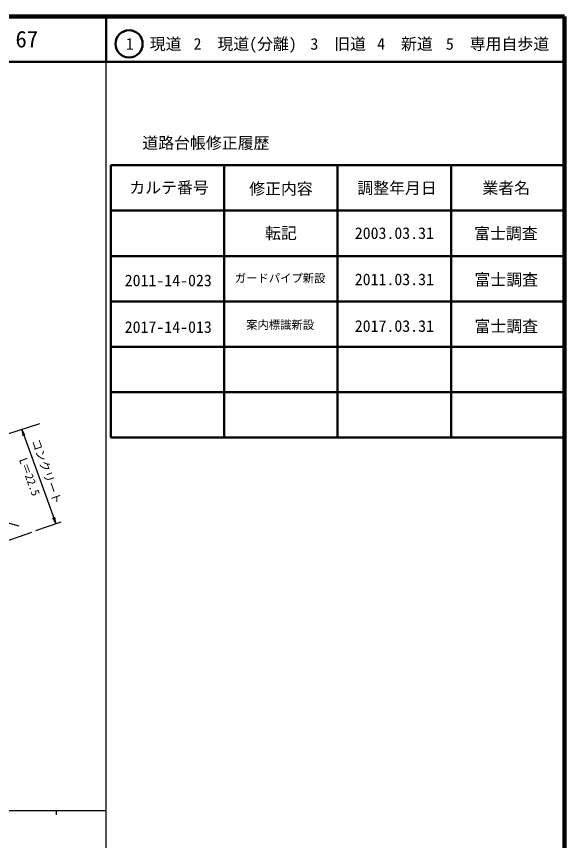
# Model space of a CAD drawing. Units: millimetres, scale not verified. Extents: x 40000 to 680000, y 20000 to 380000.
# Drawn here: x 559223 to 680000, y 198357 to 380000 of the extents above; entities that cross this region are included whole.
import ezdxf
from ezdxf.enums import TextEntityAlignment as Align

# ---------------------------------------------------------------- set-up
doc = ezdxf.new("R2010")
doc.units = ezdxf.units.MM
doc.header["$LTSCALE"] = 1000
for name, color, linetype, lineweight in [('M-BGD', 7, 'Continuous', 25), ('M-BMK-SRVR', 3, 'Continuous', 25), ('M-STR-STR3', 7, 'Continuous', 25), ('M-TTL', 2, 'Continuous', 140), ('M-TTL-BAND', 7, 'Continuous', 25), ('M-TTL-FRAM', 2, 'Continuous', 50), ('M-TTL-LINE', 7, 'Continuous', 50)]:
    doc.layers.add(name, color=color, linetype=linetype, lineweight=lineweight)
doc.layers.add('M-TTL-TXT', color=7, linetype='Continuous')
doc.styles.add('ＭＳ ゴシック', font='')
doc.styles.get('ＭＳ ゴシック').set_extended_font_data('MS Gothic')

# ---------------------------------------------------------------- blocks, each defined once
blk = doc.blocks.new('open_arrow')
at = {"color": 0, "linetype": 'Continuous', "lineweight": -2}
blk.add_lwpolyline([(7.5, 1.25), (0, 0), (7.5, -1.25)], dxfattribs=at)

msp = doc.modelspace()

# ---------------------------------------------------------------- linework, layer by layer
at = {"layer": 'M-BGD'}
msp.add_line((559787, 267680), (543874, 271952), dxfattribs=at)
at = {"layer": 'M-BMK-SRVR'}
for p, q in [((563495, 266674), (569057, 268618)), ((554605, 263567), (562584, 266356))]:
    msp.add_line(p, q, dxfattribs=at)
at = {"layer": 'M-STR-STR3'}
for p, q in [((551238, 286039), (564389, 290292)), ((560372, 288993), (567912, 268218))]:
    msp.add_line(p, q, dxfattribs=at)
at = {"layer": 'M-TTL'}
for p, q in [((680000, 380000), (40000, 380000)), ((680000, 20000), (680000, 380000))]:
    msp.add_line(p, q, dxfattribs=at)
at = {"layer": 'M-TTL-BAND'}
for p, q in [((579000, 20000), (579000, 370000)), ((40000, 205000), (579000, 205000)), ((568000, 205000), (568000, 204000))]:
    msp.add_line(p, q, dxfattribs=at)
at = {"layer": 'M-TTL-FRAM'}
for p, q in [((580000, 347197), (580000, 287197)), ((580000, 347197), (680000, 347197)), ((580000, 287197), (680000, 287197))]:
    msp.add_line(p, q, dxfattribs=at)
at = {"layer": 'M-TTL-LINE'}
for p, q in [((579000, 380000), (579000, 370000)), ((40000, 370000), (680000, 370000)), ((605000, 347197), (605000, 287197)), ((630000, 347197), (630000, 287197)), ((655000, 347197), (655000, 287197)), ((580000, 337197), (680000, 337197)), ((580000, 327197), (680000, 327197)), ((580000, 317197), (680000, 317197)), ((580000, 307197), (680000, 307197)), ((580000, 297197), (680000, 297197))]:
    msp.add_line(p, q, dxfattribs=at)
msp.add_circle((584031, 373958), 3000, dxfattribs=at)

# ---------------------------------------------------------------- block references
at = {"layer": 'M-STR-STR3', "xscale": 193, "yscale": 193}
for p, rotation in [((560372, 288993), 289.9), ((567912, 268218), 109.9)]:
    msp.add_blockref('open_arrow', p, dxfattribs=dict(at, rotation=rotation))

# ---------------------------------------------------------------- texts
at = {"layer": 'M-STR-STR3', "style": 'ＭＳ ゴシック'}
msp.add_text('コンクリート', height=1833, rotation=289.342, dxfattribs=at).set_placement((563393, 286781), align=Align.MIDDLE_LEFT)
msp.add_text('L＝22.5', height=1833, rotation=290.014, dxfattribs=at).set_placement((559232, 282128), align=Align.BOTTOM_LEFT)
at = {"layer": 'M-TTL-TXT', "style": 'ＭＳ ゴシック'}
for s, height, p in [('67', 3666, (561497, 375000)), ('1\u3000現道', 2566, (589448, 373958)), ('2\u3000現道(分離)', 2566, (609619, 373958)), ('3\u3000旧道', 2566, (630121, 373958)), ('4\u3000新道', 2566, (644824, 373958)), ('5\u3000専用自歩道', 2566, (665228, 373958)), ('道路台帳修正履歴', 2566, (600968, 352113)), ('カルテ番号', 2566, (592839, 342277)), ('修正内容', 2566, (617509, 342023)), ('調整年月日', 2566, (643089, 342197)), ('業者名', 2566, (667134, 342197)), ('転記', 2566, (617500, 332245)), ('2003.03.31', 2566, (642500, 332245)), ('富士調査', 2566, (667077, 332189)), ('ガードパイプ新設', 1833, (617329, 322307)), ('富士調査', 2566, (667163, 321993)), ('2011-14-023', 2566, (592671, 321821)), ('2011.03.31', 2566, (642500, 322050)), ('2017-14-013', 2566, (592671, 311538)), ('案内標識新設', 1833, (617329, 312024)), ('2017.03.31', 2566, (642500, 311767)), ('富士調査', 2566, (667163, 311710))]:
    msp.add_text(s, height=height, dxfattribs=at).set_placement(p, align=Align.MIDDLE_CENTER)

doc.saveas('drawing.dxf')
